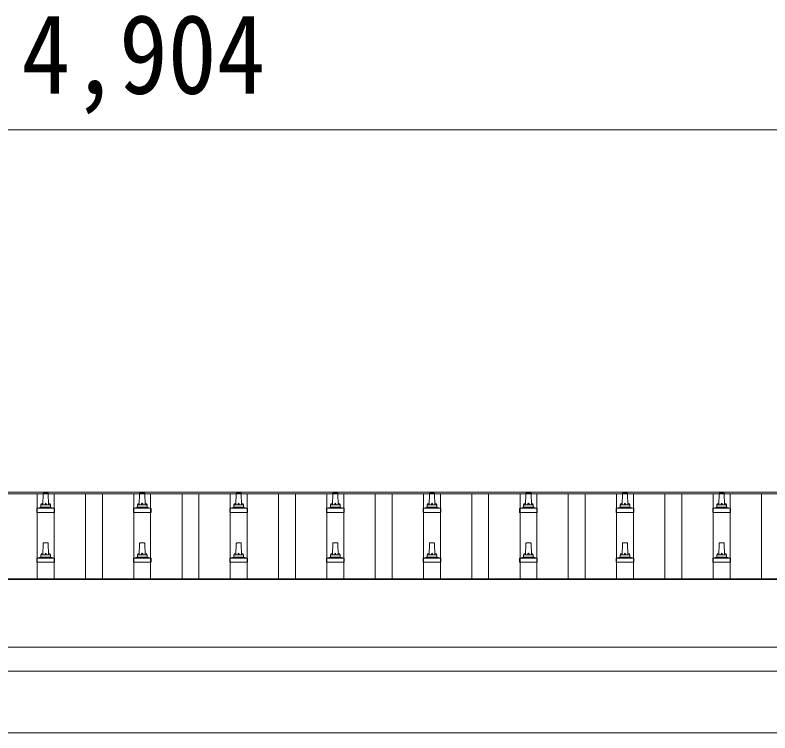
# Model space of a CAD drawing. Units: millimetres at full size, sheet at 1:50; details may follow other scales. Extents: x -14053 to 14053, y -9700 to 9700.
# Drawn here: x -4474 to -2911, y -1654 to -166 of the extents above; entities that cross this region are included whole.
import ezdxf
from ezdxf.enums import TextEntityAlignment as Align

# ---------------------------------------------------------------- set-up
doc = ezdxf.new("R2010")
doc.units = ezdxf.units.MM
doc.header["$LTSCALE"] = 50
for name, color, linetype, lineweight in [('0-1_Defpoints', 4, 'Continuous', 9), ('0-3_SHAPE', 5, 'Continuous', 5), ('0-6_PARTS1', 6, 'Continuous', 9)]:
    doc.layers.add(name, color=color, linetype=linetype, lineweight=lineweight)
doc.styles.add('ＭＳ ゴシック', font='')
doc.styles.get('ＭＳ ゴシック').set_extended_font_data('MS Gothic')

msp = doc.modelspace()

# ---------------------------------------------------------------- linework, layer by layer
at = {"layer": '0-1_Defpoints'}
for p, q in [((-6633.79, -1154.73), (-1787.79, -1154.73)), ((-6633.79, -1158.32), (-1787.79, -1158.32)), ((-6631.79, -1334.34), (-1789.79, -1334.34)), ((-6631.79, -1336.23), (-1789.79, -1336.23)), ((-1789.79, -1476.12), (-6631.79, -1476.12)), ((-6631.79, -1525.94), (-1789.79, -1525.94)), ((-6610.79, -1653.84), (-1907.55, -1653.84))]:
    msp.add_line(p, q, dxfattribs=at)
at = {"layer": '0-3_SHAPE'}
for p, q in [((-4415.06, -1156.75), (-4406.51, -1156.75)), ((-4215.06, -1156.75), (-4206.51, -1156.75)), ((-4015.06, -1156.75), (-4006.51, -1156.75)), ((-3815.06, -1156.75), (-3806.51, -1156.75)), ((-3615.06, -1156.75), (-3606.51, -1156.75)), ((-3415.06, -1156.75), (-3406.51, -1156.75)), ((-3215.06, -1156.75), (-3206.51, -1156.75)), ((-3015.06, -1156.75), (-3006.51, -1156.75)), ((-4416.79, -1181.25), (-4416.06, -1157.72)), ((-4405.51, -1157.72), (-4404.79, -1181.25)), ((-4216.79, -1181.25), (-4216.06, -1157.72)), ((-4205.51, -1157.72), (-4204.79, -1181.25)), ((-4016.79, -1181.25), (-4016.06, -1157.72)), ((-4005.51, -1157.72), (-4004.79, -1181.25)), ((-3816.79, -1181.25), (-3816.06, -1157.72)), ((-3805.51, -1157.72), (-3804.79, -1181.25)), ((-3616.79, -1181.25), (-3616.06, -1157.72)), ((-3605.51, -1157.72), (-3604.79, -1181.25)), ((-3416.79, -1181.25), (-3416.06, -1157.72)), ((-3405.51, -1157.72), (-3404.79, -1181.25)), ((-3216.79, -1181.25), (-3216.06, -1157.72)), ((-3205.51, -1157.72), (-3204.79, -1181.25)), ((-3016.79, -1181.25), (-3016.06, -1157.72)), ((-3005.51, -1157.72), (-3004.79, -1181.25)), ((-4428.27, -1188.06), (-4421.55, -1186.43)), ((-4421.17, -1186.25), (-4400.41, -1186.25)), ((-4420.79, -1185.46), (-4420.79, -1181.25)), ((-4419.79, -1181.25), (-4401.79, -1181.25)), ((-4400.79, -1185.46), (-4400.79, -1181.25)), ((-4393.3, -1188.06), (-4400.02, -1186.43)), ((-4228.27, -1188.06), (-4221.55, -1186.43)), ((-4221.17, -1186.25), (-4200.41, -1186.25)), ((-4220.79, -1185.46), (-4220.79, -1181.25)), ((-4219.79, -1181.25), (-4201.79, -1181.25)), ((-4200.79, -1185.46), (-4200.79, -1181.25)), ((-4193.3, -1188.06), (-4200.02, -1186.43)), ((-4028.27, -1188.06), (-4021.55, -1186.43)), ((-4021.17, -1186.25), (-4000.41, -1186.25)), ((-4020.79, -1185.46), (-4020.79, -1181.25)), ((-4019.79, -1181.25), (-4001.79, -1181.25)), ((-4000.79, -1185.46), (-4000.79, -1181.25)), ((-3993.3, -1188.06), (-4000.02, -1186.43)), ((-3828.27, -1188.06), (-3821.55, -1186.43)), ((-3821.17, -1186.25), (-3800.41, -1186.25)), ((-3820.79, -1185.46), (-3820.79, -1181.25)), ((-3819.79, -1181.25), (-3801.79, -1181.25)), ((-3800.79, -1185.46), (-3800.79, -1181.25)), ((-3793.3, -1188.06), (-3800.02, -1186.43)), ((-3628.27, -1188.06), (-3621.55, -1186.43)), ((-3621.17, -1186.25), (-3600.41, -1186.25)), ((-3620.79, -1185.46), (-3620.79, -1181.25)), ((-3619.79, -1181.25), (-3601.79, -1181.25)), ((-3600.79, -1185.46), (-3600.79, -1181.25)), ((-3593.3, -1188.06), (-3600.02, -1186.43)), ((-3428.27, -1188.06), (-3421.55, -1186.43)), ((-3421.17, -1186.25), (-3400.41, -1186.25)), ((-3420.79, -1185.46), (-3420.79, -1181.25)), ((-3419.79, -1181.25), (-3401.79, -1181.25)), ((-3400.79, -1185.46), (-3400.79, -1181.25)), ((-3393.3, -1188.06), (-3400.02, -1186.43)), ((-3228.27, -1188.06), (-3221.55, -1186.43)), ((-3221.17, -1186.25), (-3200.41, -1186.25)), ((-3220.79, -1185.46), (-3220.79, -1181.25)), ((-3219.79, -1181.25), (-3201.79, -1181.25)), ((-3200.79, -1185.46), (-3200.79, -1181.25)), ((-3193.3, -1188.06), (-3200.02, -1186.43)), ((-3028.27, -1188.06), (-3021.55, -1186.43)), ((-3021.17, -1186.25), (-3000.41, -1186.25)), ((-3020.79, -1185.46), (-3020.79, -1181.25)), ((-3019.79, -1181.25), (-3001.79, -1181.25)), ((-3000.79, -1185.46), (-3000.79, -1181.25)), ((-2993.3, -1188.06), (-3000.02, -1186.43)), ((-4429.04, -1196.75), (-4429.04, -1189.04)), ((-4392.54, -1196.75), (-4429.04, -1196.75)), ((-4428.66, -1188.25), (-4392.92, -1188.25)), ((-4392.54, -1196.75), (-4392.54, -1189.04)), ((-4229.04, -1196.75), (-4229.04, -1189.04)), ((-4192.54, -1196.75), (-4229.04, -1196.75)), ((-4228.66, -1188.25), (-4192.92, -1188.25)), ((-4192.54, -1196.75), (-4192.54, -1189.04)), ((-4029.04, -1196.75), (-4029.04, -1189.04)), ((-3992.54, -1196.75), (-4029.04, -1196.75)), ((-4028.66, -1188.25), (-3992.92, -1188.25)), ((-3992.54, -1196.75), (-3992.54, -1189.04)), ((-3829.04, -1196.75), (-3829.04, -1189.04)), ((-3792.54, -1196.75), (-3829.04, -1196.75)), ((-3828.66, -1188.25), (-3792.92, -1188.25)), ((-3792.54, -1196.75), (-3792.54, -1189.04)), ((-3629.04, -1196.75), (-3629.04, -1189.04)), ((-3592.54, -1196.75), (-3629.04, -1196.75)), ((-3628.66, -1188.25), (-3592.92, -1188.25)), ((-3592.54, -1196.75), (-3592.54, -1189.04)), ((-3429.04, -1196.75), (-3429.04, -1189.04)), ((-3392.54, -1196.75), (-3429.04, -1196.75)), ((-3428.66, -1188.25), (-3392.92, -1188.25)), ((-3392.54, -1196.75), (-3392.54, -1189.04)), ((-3229.04, -1196.75), (-3229.04, -1189.04)), ((-3192.54, -1196.75), (-3229.04, -1196.75)), ((-3228.66, -1188.25), (-3192.92, -1188.25)), ((-3192.54, -1196.75), (-3192.54, -1189.04)), ((-3029.04, -1196.75), (-3029.04, -1189.04)), ((-2992.54, -1196.75), (-3029.04, -1196.75)), ((-3028.66, -1188.25), (-2992.92, -1188.25)), ((-2992.54, -1196.75), (-2992.54, -1189.04)), ((-4416.79, -1284.58), (-4416.06, -1261.06)), ((-4415.06, -1260.08), (-4406.51, -1260.08)), ((-4405.51, -1261.06), (-4404.79, -1284.58)), ((-4216.79, -1284.58), (-4216.06, -1261.06)), ((-4215.06, -1260.08), (-4206.51, -1260.08)), ((-4205.51, -1261.06), (-4204.79, -1284.58)), ((-4016.79, -1284.58), (-4016.06, -1261.06)), ((-4015.06, -1260.08), (-4006.51, -1260.08)), ((-4005.51, -1261.06), (-4004.79, -1284.58)), ((-3816.79, -1284.58), (-3816.06, -1261.06)), ((-3815.06, -1260.08), (-3806.51, -1260.08)), ((-3805.51, -1261.06), (-3804.79, -1284.58)), ((-3616.79, -1284.58), (-3616.06, -1261.06)), ((-3615.06, -1260.08), (-3606.51, -1260.08)), ((-3605.51, -1261.06), (-3604.79, -1284.58)), ((-3416.79, -1284.58), (-3416.06, -1261.06)), ((-3415.06, -1260.08), (-3406.51, -1260.08)), ((-3405.51, -1261.06), (-3404.79, -1284.58)), ((-3216.79, -1284.58), (-3216.06, -1261.06)), ((-3215.06, -1260.08), (-3206.51, -1260.08)), ((-3205.51, -1261.06), (-3204.79, -1284.58)), ((-3016.79, -1284.58), (-3016.06, -1261.06)), ((-3015.06, -1260.08), (-3006.51, -1260.08)), ((-3005.51, -1261.06), (-3004.79, -1284.58)), ((-4429.04, -1300.08), (-4429.04, -1292.37)), ((-4428.66, -1291.58), (-4392.92, -1291.58)), ((-4428.27, -1291.4), (-4421.55, -1289.77)), ((-4421.17, -1289.58), (-4400.41, -1289.58)), ((-4420.79, -1288.8), (-4420.79, -1284.58)), ((-4419.79, -1284.58), (-4401.79, -1284.58)), ((-4400.79, -1288.8), (-4400.79, -1284.58)), ((-4393.3, -1291.4), (-4400.02, -1289.77)), ((-4392.54, -1300.08), (-4392.54, -1292.37)), ((-4229.04, -1300.08), (-4229.04, -1292.37)), ((-4228.66, -1291.58), (-4192.92, -1291.58)), ((-4228.27, -1291.4), (-4221.55, -1289.77)), ((-4221.17, -1289.58), (-4200.41, -1289.58)), ((-4220.79, -1288.8), (-4220.79, -1284.58)), ((-4219.79, -1284.58), (-4201.79, -1284.58)), ((-4200.79, -1288.8), (-4200.79, -1284.58)), ((-4193.3, -1291.4), (-4200.02, -1289.77)), ((-4192.54, -1300.08), (-4192.54, -1292.37)), ((-4029.04, -1300.08), (-4029.04, -1292.37)), ((-4028.66, -1291.58), (-3992.92, -1291.58)), ((-4028.27, -1291.4), (-4021.55, -1289.77)), ((-4021.17, -1289.58), (-4000.41, -1289.58)), ((-4020.79, -1288.8), (-4020.79, -1284.58)), ((-4019.79, -1284.58), (-4001.79, -1284.58)), ((-4000.79, -1288.8), (-4000.79, -1284.58)), ((-3993.3, -1291.4), (-4000.02, -1289.77)), ((-3992.54, -1300.08), (-3992.54, -1292.37)), ((-3829.04, -1300.08), (-3829.04, -1292.37)), ((-3828.66, -1291.58), (-3792.92, -1291.58)), ((-3828.27, -1291.4), (-3821.55, -1289.77)), ((-3821.17, -1289.58), (-3800.41, -1289.58)), ((-3820.79, -1288.8), (-3820.79, -1284.58)), ((-3819.79, -1284.58), (-3801.79, -1284.58)), ((-3800.79, -1288.8), (-3800.79, -1284.58)), ((-3793.3, -1291.4), (-3800.02, -1289.77)), ((-3792.54, -1300.08), (-3792.54, -1292.37)), ((-3629.04, -1300.08), (-3629.04, -1292.37)), ((-3628.66, -1291.58), (-3592.92, -1291.58)), ((-3628.27, -1291.4), (-3621.55, -1289.77)), ((-3621.17, -1289.58), (-3600.41, -1289.58)), ((-3620.79, -1288.8), (-3620.79, -1284.58)), ((-3619.79, -1284.58), (-3601.79, -1284.58)), ((-3600.79, -1288.8), (-3600.79, -1284.58)), ((-3593.3, -1291.4), (-3600.02, -1289.77)), ((-3592.54, -1300.08), (-3592.54, -1292.37)), ((-3429.04, -1300.08), (-3429.04, -1292.37)), ((-3428.66, -1291.58), (-3392.92, -1291.58)), ((-3428.27, -1291.4), (-3421.55, -1289.77)), ((-3421.17, -1289.58), (-3400.41, -1289.58)), ((-3420.79, -1288.8), (-3420.79, -1284.58)), ((-3419.79, -1284.58), (-3401.79, -1284.58)), ((-3400.79, -1288.8), (-3400.79, -1284.58)), ((-3393.3, -1291.4), (-3400.02, -1289.77)), ((-3392.54, -1300.08), (-3392.54, -1292.37)), ((-3229.04, -1300.08), (-3229.04, -1292.37)), ((-3228.66, -1291.58), (-3192.92, -1291.58)), ((-3228.27, -1291.4), (-3221.55, -1289.77)), ((-3221.17, -1289.58), (-3200.41, -1289.58)), ((-3220.79, -1288.8), (-3220.79, -1284.58)), ((-3219.79, -1284.58), (-3201.79, -1284.58)), ((-3200.79, -1288.8), (-3200.79, -1284.58)), ((-3193.3, -1291.4), (-3200.02, -1289.77)), ((-3192.54, -1300.08), (-3192.54, -1292.37)), ((-3029.04, -1300.08), (-3029.04, -1292.37)), ((-3028.66, -1291.58), (-2992.92, -1291.58)), ((-3028.27, -1291.4), (-3021.55, -1289.77)), ((-3021.17, -1289.58), (-3000.41, -1289.58)), ((-3020.79, -1288.8), (-3020.79, -1284.58)), ((-3019.79, -1284.58), (-3001.79, -1284.58)), ((-3000.79, -1288.8), (-3000.79, -1284.58)), ((-2993.3, -1291.4), (-3000.02, -1289.77)), ((-2992.54, -1300.08), (-2992.54, -1292.37)), ((-4392.54, -1300.08), (-4429.04, -1300.08)), ((-4192.54, -1300.08), (-4229.04, -1300.08)), ((-3992.54, -1300.08), (-4029.04, -1300.08)), ((-3792.54, -1300.08), (-3829.04, -1300.08)), ((-3592.54, -1300.08), (-3629.04, -1300.08)), ((-3392.54, -1300.08), (-3429.04, -1300.08)), ((-3192.54, -1300.08), (-3229.04, -1300.08)), ((-2992.54, -1300.08), (-3029.04, -1300.08))]:
    msp.add_line(p, q, dxfattribs=at)
at = {"layer": '0-3_SHAPE', "color": 4, "lineweight": 9}
for p, q in [((-4428.29, -1334.34), (-4428.29, -1158.32)), ((-4393.29, -1334.34), (-4393.29, -1158.32)), ((-4328.29, -1334.34), (-4328.29, -1158.32)), ((-4293.29, -1334.34), (-4293.29, -1158.32)), ((-4228.29, -1334.34), (-4228.29, -1158.32)), ((-4193.29, -1334.34), (-4193.29, -1158.32)), ((-4128.29, -1334.34), (-4128.29, -1158.32)), ((-4093.29, -1334.34), (-4093.29, -1158.32)), ((-4028.29, -1334.34), (-4028.29, -1158.32)), ((-3993.29, -1334.34), (-3993.29, -1158.32)), ((-3928.29, -1334.34), (-3928.29, -1158.32)), ((-3893.29, -1334.34), (-3893.29, -1158.32)), ((-3828.29, -1334.34), (-3828.29, -1158.32)), ((-3793.29, -1334.34), (-3793.29, -1158.32)), ((-3728.29, -1334.34), (-3728.29, -1158.32)), ((-3693.29, -1334.34), (-3693.29, -1158.32)), ((-3628.29, -1334.34), (-3628.29, -1158.32)), ((-3593.29, -1334.34), (-3593.29, -1158.32)), ((-3528.29, -1334.34), (-3528.29, -1158.32)), ((-3493.29, -1334.34), (-3493.29, -1158.32)), ((-3428.29, -1334.34), (-3428.29, -1158.32)), ((-3393.29, -1334.34), (-3393.29, -1158.32)), ((-3328.29, -1334.34), (-3328.29, -1158.32)), ((-3293.29, -1334.34), (-3293.29, -1158.32)), ((-3228.29, -1334.34), (-3228.29, -1158.32)), ((-3193.29, -1334.34), (-3193.29, -1158.32)), ((-3128.29, -1334.34), (-3128.29, -1158.32)), ((-3093.29, -1334.34), (-3093.29, -1158.32)), ((-3028.29, -1334.34), (-3028.29, -1158.32)), ((-2993.29, -1334.34), (-2993.29, -1158.32)), ((-2928.29, -1334.34), (-2928.29, -1158.32))]:
    msp.add_line(p, q, dxfattribs=at)
at = {"layer": '0-3_SHAPE'}
for centre, radius, start, end in [((-4415.06, -1157.75), 1, 90, 178.60509), ((-4406.51, -1157.75), 1, 1.39491, 90), ((-4215.06, -1157.75), 1, 90, 178.60509), ((-4206.51, -1157.75), 1, 1.39491, 90), ((-4015.06, -1157.75), 1, 90, 178.60509), ((-4006.51, -1157.75), 1, 1.39491, 90), ((-3815.06, -1157.75), 1, 90, 178.60509), ((-3806.51, -1157.75), 1, 1.39491, 90), ((-3615.06, -1157.75), 1, 90, 178.60509), ((-3606.51, -1157.75), 1, 1.39491, 90), ((-3415.06, -1157.75), 1, 90, 178.60509), ((-3406.51, -1157.75), 1, 1.39491, 90), ((-3215.06, -1157.75), 1, 90, 178.60509), ((-3206.51, -1157.75), 1, 1.39491, 90), ((-3015.06, -1157.75), 1, 90, 178.60509), ((-3006.51, -1157.75), 1, 1.39491, 90), ((-4421.79, -1185.46), 1, 283.62699, 0), ((-4416.7, -1181.88), 4.13, 90, 171.17633), ((-4419.79, -1182.25), 1, 90, 180), ((-4407.45, -1181.25), 4.83, 133.60282, 180), ((-4414.12, -1181.25), 4.83, 0, 46.39718), ((-4404.87, -1181.88), 4.13, 8.82367, 90), ((-4401.79, -1182.25), 1, 0, 90), ((-4399.79, -1185.46), 1, 180, 256.37301), ((-4221.79, -1185.46), 1, 283.62699, 0), ((-4216.7, -1181.88), 4.13, 90, 171.17633), ((-4219.79, -1182.25), 1, 90, 180), ((-4207.45, -1181.25), 4.83, 133.60282, 180), ((-4214.12, -1181.25), 4.83, 0, 46.39718), ((-4204.87, -1181.88), 4.13, 8.82367, 90), ((-4201.79, -1182.25), 1, 0, 90), ((-4199.79, -1185.46), 1, 180, 256.37301), ((-4021.79, -1185.46), 1, 283.62699, 0), ((-4016.7, -1181.88), 4.13, 90, 171.17633), ((-4019.79, -1182.25), 1, 90, 180), ((-4007.45, -1181.25), 4.83, 133.60282, 180), ((-4014.12, -1181.25), 4.83, 0, 46.39718), ((-4004.87, -1181.88), 4.13, 8.82367, 90), ((-4001.79, -1182.25), 1, 0, 90), ((-3999.79, -1185.46), 1, 180, 256.37301), ((-3821.79, -1185.46), 1, 283.62699, 0), ((-3816.7, -1181.88), 4.13, 90, 171.17633), ((-3819.79, -1182.25), 1, 90, 180), ((-3807.45, -1181.25), 4.83, 133.60282, 180), ((-3814.12, -1181.25), 4.83, 0, 46.39718), ((-3804.87, -1181.88), 4.13, 8.82367, 90), ((-3801.79, -1182.25), 1, 0, 90), ((-3799.79, -1185.46), 1, 180, 256.37301), ((-3621.79, -1185.46), 1, 283.62699, 0), ((-3616.7, -1181.88), 4.13, 90, 171.17633), ((-3619.79, -1182.25), 1, 90, 180), ((-3607.45, -1181.25), 4.83, 133.60282, 180), ((-3614.12, -1181.25), 4.83, 0, 46.39718), ((-3604.87, -1181.88), 4.13, 8.82367, 90), ((-3601.79, -1182.25), 1, 0, 90), ((-3599.79, -1185.46), 1, 180, 256.37301), ((-3421.79, -1185.46), 1, 283.62699, 0), ((-3416.7, -1181.88), 4.13, 90, 171.17633), ((-3419.79, -1182.25), 1, 90, 180), ((-3407.45, -1181.25), 4.83, 133.60282, 180), ((-3414.12, -1181.25), 4.83, 0, 46.39718), ((-3404.87, -1181.88), 4.13, 8.82367, 90), ((-3401.79, -1182.25), 1, 0, 90), ((-3399.79, -1185.46), 1, 180, 256.37301), ((-3221.79, -1185.46), 1, 283.62699, 0), ((-3216.7, -1181.88), 4.13, 90, 171.17633), ((-3219.79, -1182.25), 1, 90, 180), ((-3207.45, -1181.25), 4.83, 133.60282, 180), ((-3214.12, -1181.25), 4.83, 0, 46.39718), ((-3204.87, -1181.88), 4.13, 8.82367, 90), ((-3201.79, -1182.25), 1, 0, 90), ((-3199.79, -1185.46), 1, 180, 256.37301), ((-3021.79, -1185.46), 1, 283.62699, 0), ((-3016.7, -1181.88), 4.13, 90, 171.17633), ((-3019.79, -1182.25), 1, 90, 180), ((-3007.45, -1181.25), 4.83, 133.60282, 180), ((-3014.12, -1181.25), 4.83, 0, 46.39718), ((-3004.87, -1181.88), 4.13, 8.82367, 90), ((-3001.79, -1182.25), 1, 0, 90), ((-2999.79, -1185.46), 1, 180, 256.37301), ((-4428.04, -1189.04), 1, 103.62699, 180), ((-4393.54, -1189.04), 1, 0, 76.37301), ((-4228.04, -1189.04), 1, 103.62699, 180), ((-4193.54, -1189.04), 1, 0, 76.37301), ((-4028.04, -1189.04), 1, 103.62699, 180), ((-3993.54, -1189.04), 1, 0, 76.37301), ((-3828.04, -1189.04), 1, 103.62699, 180), ((-3793.54, -1189.04), 1, 0, 76.37301), ((-3628.04, -1189.04), 1, 103.62699, 180), ((-3593.54, -1189.04), 1, 0, 76.37301), ((-3428.04, -1189.04), 1, 103.62699, 180), ((-3393.54, -1189.04), 1, 0, 76.37301), ((-3228.04, -1189.04), 1, 103.62699, 180), ((-3193.54, -1189.04), 1, 0, 76.37301), ((-3028.04, -1189.04), 1, 103.62699, 180), ((-2993.54, -1189.04), 1, 0, 76.37301), ((-4415.06, -1261.08), 1, 90, 178.60509), ((-4406.51, -1261.08), 1, 1.39491, 90), ((-4215.06, -1261.08), 1, 90, 178.60509), ((-4206.51, -1261.08), 1, 1.39491, 90), ((-4015.06, -1261.08), 1, 90, 178.60509), ((-4006.51, -1261.08), 1, 1.39491, 90), ((-3815.06, -1261.08), 1, 90, 178.60509), ((-3806.51, -1261.08), 1, 1.39491, 90), ((-3615.06, -1261.08), 1, 90, 178.60509), ((-3606.51, -1261.08), 1, 1.39491, 90), ((-3415.06, -1261.08), 1, 90, 178.60509), ((-3406.51, -1261.08), 1, 1.39491, 90), ((-3215.06, -1261.08), 1, 90, 178.60509), ((-3206.51, -1261.08), 1, 1.39491, 90), ((-3015.06, -1261.08), 1, 90, 178.60509), ((-3006.51, -1261.08), 1, 1.39491, 90), ((-4416.7, -1285.22), 4.13, 90, 171.17633), ((-4407.45, -1284.58), 4.83, 133.60282, 180), ((-4414.12, -1284.58), 4.83, 0, 46.39718), ((-4404.87, -1285.22), 4.13, 8.82367, 90), ((-4216.7, -1285.22), 4.13, 90, 171.17633), ((-4207.45, -1284.58), 4.83, 133.60282, 180), ((-4214.12, -1284.58), 4.83, 0, 46.39718), ((-4204.87, -1285.22), 4.13, 8.82367, 90), ((-4016.7, -1285.22), 4.13, 90, 171.17633), ((-4007.45, -1284.58), 4.83, 133.60282, 180), ((-4014.12, -1284.58), 4.83, 0, 46.39718), ((-4004.87, -1285.22), 4.13, 8.82367, 90), ((-3816.7, -1285.22), 4.13, 90, 171.17633), ((-3807.45, -1284.58), 4.83, 133.60282, 180), ((-3814.12, -1284.58), 4.83, 0, 46.39718), ((-3804.87, -1285.22), 4.13, 8.82367, 90), ((-3616.7, -1285.22), 4.13, 90, 171.17633), ((-3607.45, -1284.58), 4.83, 133.60282, 180), ((-3614.12, -1284.58), 4.83, 0, 46.39718), ((-3604.87, -1285.22), 4.13, 8.82367, 90), ((-3416.7, -1285.22), 4.13, 90, 171.17633), ((-3407.45, -1284.58), 4.83, 133.60282, 180), ((-3414.12, -1284.58), 4.83, 0, 46.39718), ((-3404.87, -1285.22), 4.13, 8.82367, 90), ((-3216.7, -1285.22), 4.13, 90, 171.17633), ((-3207.45, -1284.58), 4.83, 133.60282, 180), ((-3214.12, -1284.58), 4.83, 0, 46.39718), ((-3204.87, -1285.22), 4.13, 8.82367, 90), ((-3016.7, -1285.22), 4.13, 90, 171.17633), ((-3007.45, -1284.58), 4.83, 133.60282, 180), ((-3014.12, -1284.58), 4.83, 0, 46.39718), ((-3004.87, -1285.22), 4.13, 8.82367, 90), ((-4428.04, -1292.37), 1, 103.62699, 180), ((-4421.79, -1288.8), 1, 283.62699, 0), ((-4419.79, -1285.58), 1, 90, 180), ((-4401.79, -1285.58), 1, 0, 90), ((-4399.79, -1288.8), 1, 180, 256.37301), ((-4393.54, -1292.37), 1, 0, 76.37301), ((-4228.04, -1292.37), 1, 103.62699, 180), ((-4221.79, -1288.8), 1, 283.62699, 0), ((-4219.79, -1285.58), 1, 90, 180), ((-4201.79, -1285.58), 1, 0, 90), ((-4199.79, -1288.8), 1, 180, 256.37301), ((-4193.54, -1292.37), 1, 0, 76.37301), ((-4028.04, -1292.37), 1, 103.62699, 180), ((-4021.79, -1288.8), 1, 283.62699, 0), ((-4019.79, -1285.58), 1, 90, 180), ((-4001.79, -1285.58), 1, 0, 90), ((-3999.79, -1288.8), 1, 180, 256.37301), ((-3993.54, -1292.37), 1, 0, 76.37301), ((-3828.04, -1292.37), 1, 103.62699, 180), ((-3821.79, -1288.8), 1, 283.62699, 0), ((-3819.79, -1285.58), 1, 90, 180), ((-3801.79, -1285.58), 1, 0, 90), ((-3799.79, -1288.8), 1, 180, 256.37301), ((-3793.54, -1292.37), 1, 0, 76.37301), ((-3628.04, -1292.37), 1, 103.62699, 180), ((-3621.79, -1288.8), 1, 283.62699, 0), ((-3619.79, -1285.58), 1, 90, 180), ((-3601.79, -1285.58), 1, 0, 90), ((-3599.79, -1288.8), 1, 180, 256.37301), ((-3593.54, -1292.37), 1, 0, 76.37301), ((-3428.04, -1292.37), 1, 103.62699, 180), ((-3421.79, -1288.8), 1, 283.62699, 0), ((-3419.79, -1285.58), 1, 90, 180), ((-3401.79, -1285.58), 1, 0, 90), ((-3399.79, -1288.8), 1, 180, 256.37301), ((-3393.54, -1292.37), 1, 0, 76.37301), ((-3228.04, -1292.37), 1, 103.62699, 180), ((-3221.79, -1288.8), 1, 283.62699, 0), ((-3219.79, -1285.58), 1, 90, 180), ((-3201.79, -1285.58), 1, 0, 90), ((-3199.79, -1288.8), 1, 180, 256.37301), ((-3193.54, -1292.37), 1, 0, 76.37301), ((-3028.04, -1292.37), 1, 103.62699, 180), ((-3021.79, -1288.8), 1, 283.62699, 0), ((-3019.79, -1285.58), 1, 90, 180), ((-3001.79, -1285.58), 1, 0, 90), ((-2999.79, -1288.8), 1, 180, 256.37301), ((-2993.54, -1292.37), 1, 0, 76.37301)]:
    msp.add_arc(centre, radius, start, end, dxfattribs=at)
at = {"layer": '0-6_PARTS1'}
msp.add_line((-6662.79, -403.62), (-1758.79, -403.62), dxfattribs=at)

# ---------------------------------------------------------------- texts
at = {"layer": '0-6_PARTS1', "color": 7, "style": 'ＭＳ ゴシック', "width": 0.9}
msp.add_text('4,904', height=165, dxfattribs=at).set_placement((-4460.79, -378.62), align=Align.BOTTOM_LEFT)

doc.saveas('drawing.dxf')
